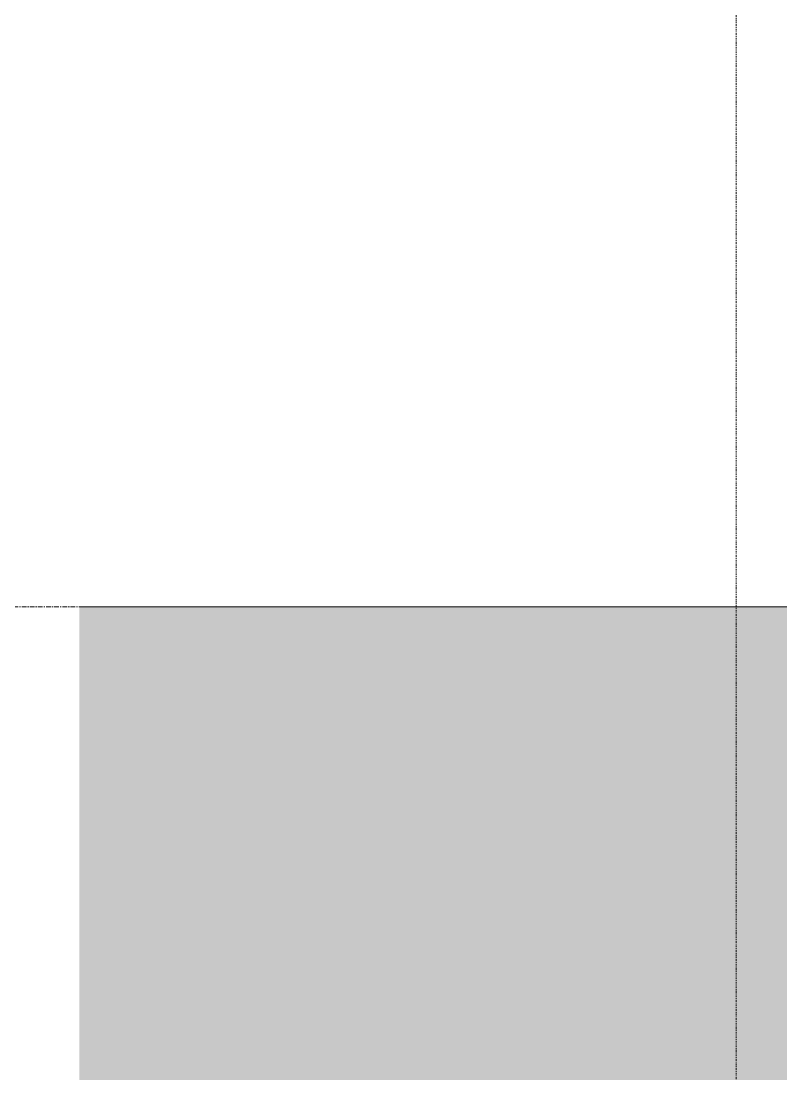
# Model space of a CAD drawing. Header units: inches. Extents: x 21386 to 98813, y -290 to 853.
# Drawn here: x 35510.1 to 35591.8, y -50.2 to 62.9 of the extents above; entities that cross this region are included whole.
import ezdxf

# ---------------------------------------------------------------- set-up
doc = ezdxf.new("R2010")
doc.units = ezdxf.units.IN
doc.header["$MEASUREMENT"] = 0
doc.linetypes.add('Dash Dot 3_16_', pattern=[0.3125, 0.1875, -0.0625, 0, -0.0625])
doc.linetypes.add('Grid Line 1_2_', pattern=[0.875, 0.5, -0.125, 0.125, -0.125])
for name, color, linetype, lineweight in [('A-ANNO-SYMB', 150, 'Continuous', 9), ('A-FLOR-LEVL', 51, 'Continuous', 9), ('C-TOPO', 7, 'Continuous', 13)]:
    doc.layers.add(name, color=color, linetype=linetype, lineweight=lineweight)

msp = doc.modelspace()

# ---------------------------------------------------------------- hatches: boundary and pattern name
at = {"layer": 'C-TOPO', "lineweight": 9}
h = msp.add_hatch(dxfattribs=at)
h.set_pattern_fill('FP_47', color=8, style=0, pattern_type=2)
h.set_pattern_definition([(0, (-87914.36, 98.42), (48, 48), [48, -48]), (0, (-87914.36, 116.42), (48, 48), [48, -48]), (0, (-87914.36, 134.42), (48, 48), [48, -48]), (90, (-87908.36, 140.42), (-48, 48), [48, -48]), (90, (-87890.36, 140.42), (-48, 48), [48, -48]), (90, (-87872.36, 140.42), (-48, 48), [48, -48])])
h.paths.add_polyline_path([(39727.54, -79.82), (39822.15, -79.82), (39822.15, -48), (39809.15, -48), (39809.15, -36), (39814.15, -36), (39814.15, -6), (35606.9, -6), (35606.9, -36), (35611.9, -36), (35611.9, -48), (35593.9, -48), (35593.9, -36), (35596.9, -36), (35596.9, 0), (35516.41, 0), (35516.41, -79.82), (39690.22, -79.82)], flags=0)

# ---------------------------------------------------------------- linework, layer by layer
at = {"layer": 'A-ANNO-SYMB', "linetype": 'Dash Dot 3_16_'}
msp.add_line((35587.01, 385.8), (35587.01, -54.12), dxfattribs=at)
at = {"layer": 'A-FLOR-LEVL', "linetype": 'Grid Line 1_2_'}
msp.add_line((35322.97, 0), (40201.66, 0), dxfattribs=at)
at = {"layer": 'C-TOPO'}
msp.add_line((35516.41, 0), (35596.9, 0), dxfattribs=at)
at = {"layer": 'C-TOPO', "color": 8, "lineweight": 9}
msp.add_line((35596.9, 0), (35516.41, 0), dxfattribs=at)

doc.saveas('drawing.dxf')
